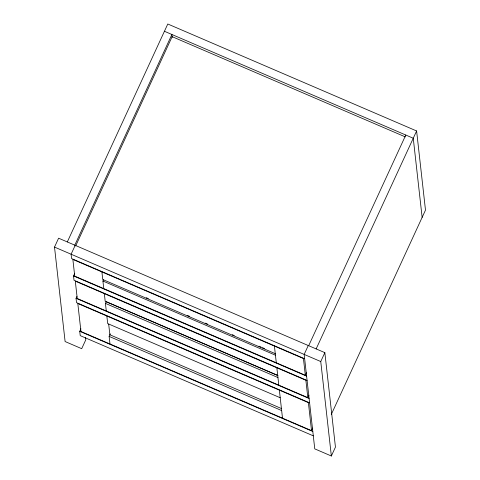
<?xml version="1.0" encoding="UTF-8"?>
<svg xmlns="http://www.w3.org/2000/svg" width="480" height="480" viewBox="0 0 480 480"><rect width="100%" height="100%" fill="white"/><g stroke="black" fill="none" stroke-linecap="round" stroke-linejoin="round"><path stroke-width="0.72" d="M85.542 337.554L85.794 339.786L81.696 348.678L65.106 341.544L54.51 247.086L58.608 238.2L324.852 352.656L335.448 447.108L331.35 456L314.76 448.866L304.17 354.414L308.268 345.522M67.32 241.944L167.784 24L416.61 130.968L425.49 210.114L331.29 414.468M74.784 245.154L171.894 34.482L172.23 37.44M75.198 245.328L71.1 254.22L71.586 258.564L304.656 358.758M75.654 245.964L172.14 36.654L405.348 136.908M307.092 380.472L74.022 280.278L73.536 275.934L74.706 273.396M309.6 402.834L76.53 302.64L76.044 298.302L76.92 296.394M313.302 435.84L80.232 335.646L79.746 331.302L80.916 328.764M103.77 288.624L102.918 281.022L103.506 279.75M106.284 310.986L105.426 303.39L106.308 301.482M109.986 343.992L109.128 336.396L110.304 333.852M308.682 345.702L405.792 135.03M316.146 348.912L416.61 130.968M305.322 375.264L303.444 358.548L72.87 259.422L74.742 276.144L305.322 375.264L306.492 372.726M331.35 456L320.754 361.542L324.852 352.656M307.83 397.632L305.88 380.262L75.3 281.136L77.25 298.506L307.83 397.632L309 395.094M311.532 430.638L308.394 402.624L77.814 303.504L80.952 331.512L311.532 430.638L312.702 428.1M164.43 31.272L413.256 138.24L422.136 217.386M54.51 247.086L320.754 361.542M146.28 297.726L148.344 298.614M187.518 315.456L189.582 316.338M205.392 323.136L207.45 324.024M232.194 334.662L234.258 335.544M259.002 346.182L261.066 347.07M262.44 347.664L264.498 348.546M275.268 353.664L102.75 279.504L101.898 271.902M102.918 281.022L275.442 355.188M73.536 275.934L306.606 376.128M277.704 375.378L105.186 301.218L104.334 293.616M106.176 301.77L278.004 375.642M105.426 303.39L277.95 377.55M76.044 298.302L309.114 398.49M280.212 397.746L107.694 323.58L106.842 315.984M281.706 408.648L109.878 334.776L108.678 324.102M109.128 336.396L281.652 410.556M79.746 331.302L312.816 431.496M274.416 346.068L276.294 362.784M276.852 367.782L278.802 385.152M279.36 390.144L282.504 418.158"/></g></svg>
